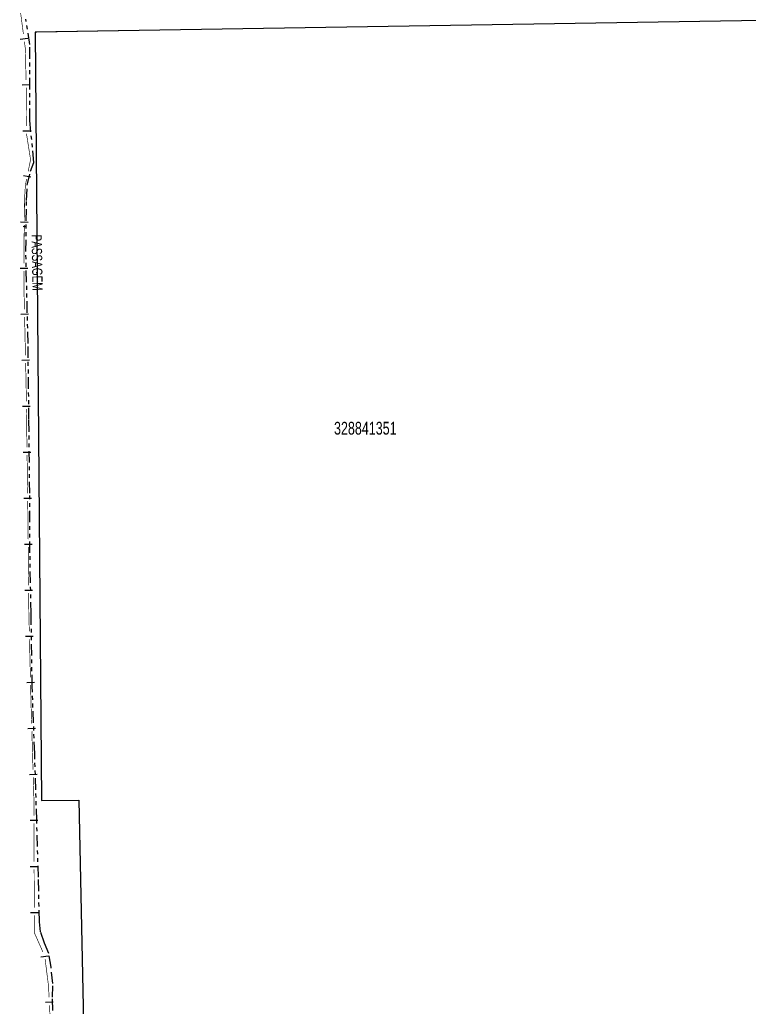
# Model space of a CAD drawing. Extents: x 203604 to 204690, y 4848469 to 4850418.
# Drawn here: x 203626.4 to 203911.7, y 4849124.5 to 4849510.6 of the extents above; entities that cross this region are included whole.
import ezdxf

# ---------------------------------------------------------------- set-up
doc = ezdxf.new("R2010")
doc.units = 0
doc.header["$LTSCALE"] = 1.5
doc.header["$MEASUREMENT"] = 0
doc.linetypes.add('TRACO_25', pattern=[8, 3, -1, 1, -1, 1, -1])
for name, color, linetype in [('CD_MALHA_LOTES', 7, 'CONTINUOUS'), ('CD_TXT_QUADRA', 2, 'CONTINUOUS'), ('LM-LIM-SETORES-BAIRROS', 7, 'CONTINUOUS'), ('RU-QUADRA', 210, 'CONTINUOUS'), ('SV-EIXO-RUA-N-PAV', 6, 'CONTINUOUS'), ('SV-RUA-NAO-PAV', 7, 'CONTINUOUS'), ('SV-TXT-RUA-N-PAV', 7, 'CONTINUOUS')]:
    doc.layers.add(name, color=color, linetype=linetype)
doc.styles.add('ARIAL', font='ARIAL.SHX')

msp = doc.modelspace()

# ---------------------------------------------------------------- linework, layer by layer
at = {"layer": 'CD_MALHA_LOTES', "linetype": 'Continuous', "flags": 128}
msp.add_lwpolyline([(203983.182464, 4849112.210596), (203916.798973, 4849510.32331), (203632.378967, 4849505.680231), (203634.88874, 4849205.323168), (203649.445423, 4849205.448657), (203651.453241, 4849112.27334)], dxfattribs=at)
at = {"layer": 'LM-LIM-SETORES-BAIRROS', "const_width": 0.25}
for points in [[(203627.83202, 4849504.990418), (203626.522637, 4849514.904323)], [(203628.61, 4849499.1), (203628.224835, 4849502.016246)], [(203628.611225, 4849499.041585), (203628.61, 4849499.1)], [(203628.862742, 4849487.044221), (203628.611225, 4849499.041585)], [(203629.01, 4849480.02), (203628.925621, 4849484.04488)], [(203629.014776, 4849479.045776), (203629.01, 4849480.02)], [(203629.063795, 4849469.045896), (203629.014776, 4849479.045776)], [(203629.08, 4849465.74), (203629.0785, 4849466.045932)], [(203629.187784, 4849465.054356), (203629.08, 4849465.74)], [(203630.63, 4849455.88), (203629.187784, 4849465.054356)], [(203629.686861, 4849451.262355), (203630.487322, 4849455.181445)], [(203630.487322, 4849455.181445), (203630.63, 4849455.88)], [(203628.61, 4849445.99), (203629.086515, 4849448.323038)], [(203628.27, 4849440.52), (203628.571611, 4849445.372396)], [(203628.571611, 4849445.372396), (203628.61, 4849445.99)], [(203628.19126, 4849433.382195), (203628.268475, 4849440.381769)], [(203628.268475, 4849440.381769), (203628.27, 4849440.52)], [(203628.07, 4849422.39), (203628.158167, 4849430.382378)], [(203628.07, 4849422.382864), (203628.07, 4849422.39)], [(203628.07, 4849415.382864), (203628.07, 4849422.382864)], [(203628.07, 4849404.47), (203628.07, 4849412.382864)], [(203628.071942, 4849404.382886), (203628.07, 4849404.47)], [(203628.227973, 4849397.384625), (203628.071942, 4849404.382886)], [(203628.629194, 4849379.389097), (203628.294843, 4849394.38537)], [(203628.88, 4849368.14), (203628.696065, 4849376.389842)], [(203628.890306, 4849367.391964), (203628.88, 4849368.14)], [(203628.972965, 4849361.392533), (203628.890306, 4849367.391964)], [(203629.22094, 4849343.394241), (203629.014294, 4849358.392818)], [(203629.468914, 4849325.395949), (203629.262269, 4849340.394526)], [(203629.62, 4849314.43), (203629.510244, 4849322.396234)], [(203629.620313, 4849314.396992), (203629.62, 4849314.43)], [(203629.686698, 4849307.397306), (203629.620313, 4849314.396992)], [(203629.857401, 4849289.398116), (203629.715148, 4849304.397441)], [(203629.96, 4849278.58), (203629.885852, 4849286.398251)], [(203629.964369, 4849278.398655), (203629.96, 4849278.58)], [(203630.132948, 4849271.400685), (203629.964369, 4849278.398655)], [(203630.566439, 4849253.405906), (203630.205197, 4849268.401555)], [(203630.84, 4849242.05), (203630.638687, 4849250.406776)], [(203630.859442, 4849241.409495), (203630.84, 4849242.05)], [(203631.041483, 4849235.412258), (203630.859442, 4849241.409495)], [(203631.587606, 4849217.420544), (203631.132503, 4849232.413639)], [(203631.92, 4849206.47), (203631.678626, 4849214.421925)], [(203631.920168, 4849206.425588), (203631.92, 4849206.47)], [(203631.946633, 4849199.425638), (203631.920168, 4849206.425588)], [(203632.014685, 4849181.425767), (203631.957975, 4849196.42566)], [(203632.082738, 4849163.425895), (203632.026027, 4849178.425788)], [(203632.12, 4849153.57), (203632.09408, 4849160.425917)], [(203632.178458, 4849153.438362), (203632.12, 4849153.57)], [(203635.425334, 4849146.126878), (203632.178458, 4849153.438362)], [(203637.66, 4849132.74), (203636.317078, 4849143.294108)], [(203637.677643, 4849132.379634), (203637.66, 4849132.74)], [(203637.87324, 4849128.38442), (203637.677643, 4849132.379634)], [(203638.67, 4849112.11), (203638.019938, 4849125.388008)]]:
    msp.add_lwpolyline(points, dxfattribs=at)
at = {"layer": 'LM-LIM-SETORES-BAIRROS'}
for points in [[(203629.580983, 4849503.204044), (203626.606811, 4849502.811229)], [(203630.404332, 4849485.0761), (203627.404991, 4849485.013221)], [(203630.57358, 4849467.053273), (203627.573616, 4849467.038567)], [(203630.756289, 4849449.002638), (203627.816972, 4849449.602983)], [(203629.669107, 4849431.365771), (203626.669289, 4849431.398863)], [(203629.57, 4849413.382864), (203626.57, 4849413.382864)], [(203629.77218, 4849395.418557), (203626.772926, 4849395.351687)], [(203630.173402, 4849377.423029), (203627.174147, 4849377.356159)], [(203630.500375, 4849359.413387), (203627.50066, 4849359.372058)], [(203630.74835, 4849341.415096), (203627.748635, 4849341.373766)], [(203630.996325, 4849323.416804), (203627.99661, 4849323.375475)], [(203631.205597, 4849305.411622), (203628.205732, 4849305.383171)], [(203631.376301, 4849287.412431), (203628.376436, 4849287.38398)], [(203631.680679, 4849269.437389), (203628.681549, 4849269.365141)], [(203632.114169, 4849251.44261), (203629.115039, 4849251.370362)], [(203632.601473, 4849233.458689), (203629.602854, 4849233.367668)], [(203633.147596, 4849215.466975), (203630.148977, 4849215.375955)], [(203633.454183, 4849197.431323), (203630.454205, 4849197.419981)], [(203633.522236, 4849179.431452), (203630.522257, 4849179.42011)], [(203633.590288, 4849161.431581), (203630.59031, 4849161.420239)], [(203637.678856, 4849144.475446), (203634.702851, 4849144.096774)], [(203639.469244, 4849126.460161), (203636.472833, 4849126.313463)]]:
    msp.add_lwpolyline(points, dxfattribs=at)
at = {"layer": 'RU-QUADRA', "linetype": 'Continuous', "const_width": 0.18, "flags": 128}
msp.add_lwpolyline([(203983.182464, 4849112.210596), (203916.798973, 4849510.32331), (203632.378967, 4849505.680231), (203634.88874, 4849205.323168), (203649.445423, 4849205.448657), (203651.453241, 4849112.27334)], dxfattribs=at)
at = {"layer": 'SV-EIXO-RUA-N-PAV', "const_width": 0.18}
for points in [[(203628.26, 4849435.31), (203628.381706, 4849441.731451)], [(203628.381706, 4849441.731451), (203628.397677, 4849442.574096)], [(203628.254396, 4849434.732631), (203628.26, 4849435.31)], [(203628.225281, 4849431.732772), (203628.254396, 4849434.732631)], [(203628.07, 4849415.733526), (203628.186461, 4849427.732961)], [(203632.154406, 4849153.492522), (203632.31, 4849153.5)]]:
    msp.add_lwpolyline(points, dxfattribs=at)
at = {"layer": 'SV-EIXO-RUA-N-PAV'}
msp.add_lwpolyline([(203628.094401, 4849429.590261), (203628.059664, 4849429.62469), (203628.036849, 4849429.661383), (203628.026628, 4849429.697464), (203628.025911, 4849429.731703), (203628.029122, 4849429.766813), (203628.040169, 4849429.801498), (203628.060957, 4849429.837277), (203628.095249, 4849429.872366), (203628.134374, 4849429.893268), (203628.169211, 4849429.90518), (203628.20487, 4849429.907984), (203628.238926, 4849429.904293), (203628.274574, 4849429.891627), (203628.310628, 4849429.870206), (203628.345077, 4849429.83487), (203628.367197, 4849429.798744), (203628.376167, 4849429.763585), (203628.378759, 4849429.727718), (203628.375051, 4849429.691912), (203628.364011, 4849429.657928), (203628.342378, 4849429.621666), (203628.307051, 4849429.588127), (203628.271271, 4849429.565654), (203628.236247, 4849429.556193), (203628.200879, 4849429.554436), (203628.165624, 4849429.557228), (203628.130296, 4849429.566882), (203628.094401, 4849429.590261)], close=True, dxfattribs=at)
for points in [[(203628.036849, 4849429.661383), (203628.029122, 4849429.766813)], [(203628.046568, 4849429.645551), (203628.035546, 4849429.775294)], [(203628.059664, 4849429.62469), (203628.040169, 4849429.801498)], [(203628.076241, 4849429.609784), (203628.050912, 4849429.811988)], [(203628.094401, 4849429.590261), (203628.060957, 4849429.837277)], [(203628.114155, 4849429.579395), (203628.07995, 4849429.851279)], [(203628.130296, 4849429.566882), (203628.095249, 4849429.872366)], [(203628.148147, 4849429.566784), (203628.114326, 4849429.878238)], [(203628.165624, 4849429.557228), (203628.134374, 4849429.893268)], [(203628.182192, 4849429.55963), (203628.149961, 4849429.894267)], [(203628.200879, 4849429.554436), (203628.169211, 4849429.90518)], [(203628.21902, 4849429.557908), (203628.189636, 4849429.904798)], [(203628.236247, 4849429.556193), (203628.20487, 4849429.907984)], [(203628.254562, 4849429.564386), (203628.22237, 4849429.903116)], [(203628.271271, 4849429.565654), (203628.238926, 4849429.904293)], [(203628.290183, 4849429.579051), (203628.257753, 4849429.893221)], [(203628.307051, 4849429.588127), (203628.274574, 4849429.891627)], [(203628.323222, 4849429.608751), (203628.293083, 4849429.877867)], [(203628.342378, 4849429.621666), (203628.310628, 4849429.870206)], [(203628.350868, 4849429.645327), (203628.328242, 4849429.844776)], [(203628.364011, 4849429.657928), (203628.345077, 4849429.83487)], [(203628.368937, 4849429.679266), (203628.356564, 4849429.810386)], [(203628.375051, 4849429.691912), (203628.367197, 4849429.798744)]]:
    msp.add_lwpolyline(points, dxfattribs=at)
at = {"layer": 'SV-RUA-NAO-PAV', "linetype": 'TRACO_25'}
msp.add_polyline3d([(203639.36, 4849123.25, 14.17), (203639.23, 4849128.35, 14.17), (203639.37, 4849133.73, 14.18), (203638.64, 4849140.12, 14.18), (203637.79, 4849145.5, 14.18), (203636.04, 4849149.47, 14.18), (203634.57, 4849153.94, 14.18), (203634.11, 4849157.89, 14.17), (203633.67, 4849175.28, 14.62), (203633.07, 4849197.54, 14.62), (203632.24, 4849223.73, 14.62), (203631.27, 4849249.94, 14.62), (203630.84, 4849278.4, 14.63), (203630.4, 4849302.08, 14.6), (203630.32, 4849325.46, 14.6), (203629.99, 4849354.33, 13.97), (203629.65, 4849384.02, 13.94), (203628.79, 4849420, 13.94), (203629.08, 4849439.94, 13.94), (203629.3, 4849445.89, 13.94), (203630.65, 4849451.43, 13.94), (203631.91, 4849454.79, 11.8), (203630.34, 4849471.36, 11.8), (203630.35, 4849500.96, 11.85), (203628.77, 4849510.76, 12.61)], dxfattribs=at)

# ---------------------------------------------------------------- texts
at = {"layer": 'CD_TXT_QUADRA', "style": 'ARIAL', "width": 0.7}
msp.add_text('328841351', height=5, dxfattribs=at).set_placement((203749.306542, 4849348.368874))
at = {"layer": 'SV-TXT-RUA-N-PAV', "style": 'ARIAL', "width": 0.7}
msp.add_text('PASSAGEM', height=4, rotation=271, dxfattribs=at).set_placement((203631.01, 4849426.57))

doc.saveas('drawing.dxf')
